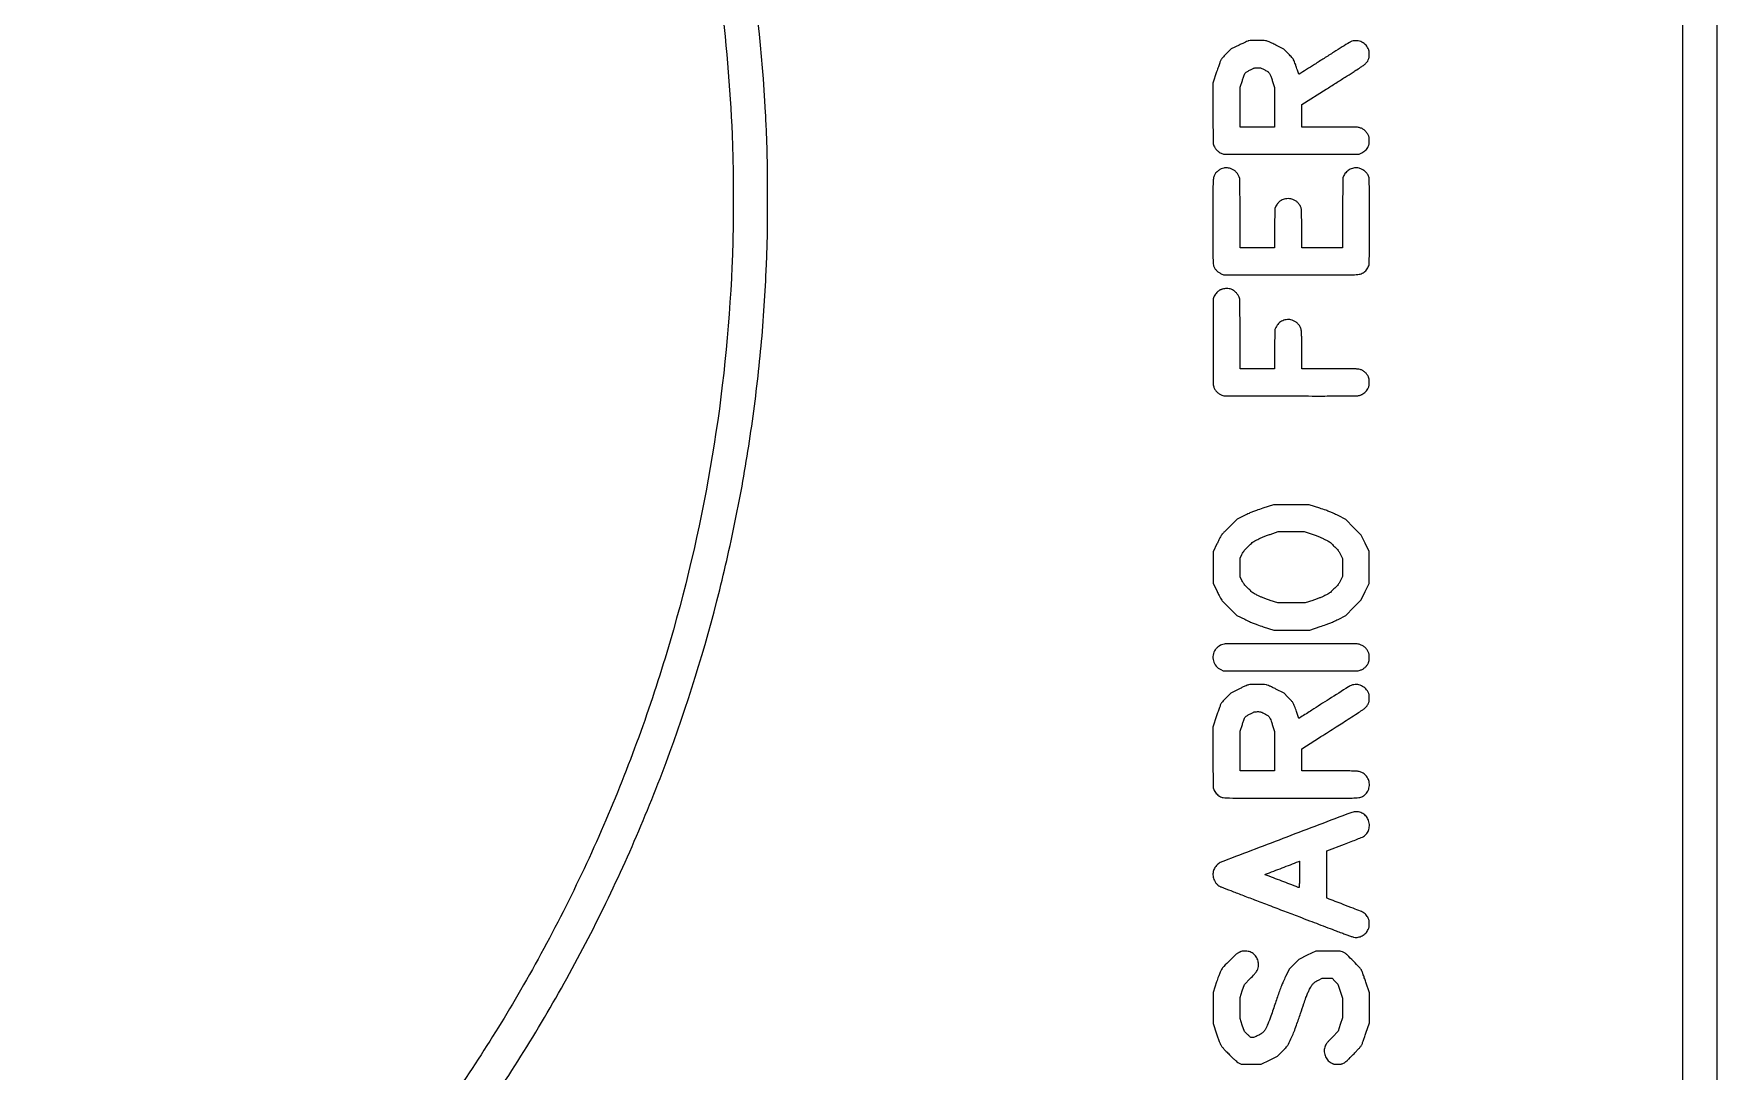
# Model space of a CAD drawing. Extents: x 949 to 24658, y 948 to 49051.
# Drawn here: x 19775 to 24658, y 40175 to 43184 of the extents above; entities that cross this region are included whole.
import ezdxf

# ---------------------------------------------------------------- set-up
doc = ezdxf.new("R2010")
doc.units = 0

msp = doc.modelspace()

# ---------------------------------------------------------------- linework, layer by layer
for points in [[(24557.272881, 47439.059804), (24557.45501, 40846.15625, -0.000005), (24557.576589, 33590.111823, -0.000003), (24557.572356, 24977, -0.000002), (24557.441941, 13479.946311, -0.000011), (24557.197838, 7129.844974)], [(24657.801289, 25038.31016), (24657.388511, 47458.827213, 0.015093)], [(19487, 38612.034583, 0.023291), (19857.850671, 38839.662899, 0.023296), (20205.894046, 39100.783743, 0.023291), (20528.210728, 39393.214182, 0.023255), (20822.10419, 39714.5, 0.028117), (21134.562903, 40135.763302, 0.028072), (21397.961625, 40589.640162, 0.028073), (21608.851397, 41070.155912, 0.028121), (21764.445359, 41571, 0.012525), (21815.585707, 41799.763614, 0.012488), (21855.26171, 42031.022485, 0.012513), (21883.275327, 42263.520888, 0.012697), (21899.457493, 42496, 0.001964), (21901.632955, 42550.120737, 0.004273), (21902.784379, 42591.674841, 0.003675), (21903.318416, 42636.902825, 0.001114), (21903.471305, 42705.5, 0.001708), (21903.209342, 42782.178277, 0.004307), (21902.347063, 42837.99846, 0.004764), (21900.585493, 42890.424351, 0.002567), (21897.467259, 42955, 0.027922), (21840.657146, 43473.109084, 0.027917)], [(21764.751804, 43304.552519, -0.022634), (21800.463641, 42890.5, -0.002979), (21802.300422, 42837.767131, -0.003495), (21803.394364, 42787.753276, -0.003272), (21803.833667, 42735.049782, -0.002112), (21803.685183, 42674, -0.00102), (21803.222099, 42620.741447, -0.002901), (21802.608595, 42583.644507, -0.003379), (21801.624019, 42549.816399, -0.001867), (21799.987502, 42508.5, -0.030062), (21743.015638, 41959.629548, -0.030196), (21620.67107, 41422.38561, -0.030195), (21434.496758, 40903.766322, -0.030053), (21186.960452, 40410.5, -0.013853), (21055.144407, 40196.896576, -0.013714), (20911.275122, 39990.186564, -0.013712)]]:
    msp.add_lwpolyline(points, format="xyb")
for points in [[(23299.5, 43162.938696, 0.053866), (23296.220486, 43162.026253, 0.007472), (23289.688228, 43159.311043, 0.007676), (23281.420202, 43155.576739, 0.004327), (23271.5, 43150.806315), (23248.5, 43139.5), (23235.643985, 43127, 0.005097), (23230.504101, 43121.899505, 0.00581), (23225.691517, 43116.910812, 0.005297), (23221.703355, 43112.588571, 0.0323), (23219.816373, 43110.20702, 0.055312), (23217.992733, 43106.828513, 0.006271), (23214.830832, 43098.722326, 0.006378), (23210.867631, 43087.749774, 0.002846), (23205.916201, 43073.20702), (23194.987625, 43040.5), (23195.243813, 42952.5), (23195.5, 42864.5), (23197.908548, 42858.5, 0.062103), (23201.382561, 42852.227324, 0.038912), (23206.843339, 42845.843339, 0.038912), (23213.227324, 42840.382561, 0.062103), (23219.5, 42836.908548), (23225.5, 42834.5), (23422.551907, 42834.5), (23619.603814, 42834.5), (23627.236587, 42838.272343, 0.036295), (23633.21572, 42841.788312, 0.046046), (23638.129134, 42845.894704, 0.045891), (23642.220481, 42850.842929, 0.035684), (23645.739494, 42856.878854, 0.024196), (23647.271744, 42860.422521, 0.048826), (23648.059508, 42863.3583, 0.034256), (23648.41021, 42866.996546, 0.006903), (23648.5, 42873.5, 0.006611), (23648.410301, 42880.28421, 0.039587), (23648.038222, 42883.795427, 0.054727), (23647.158436, 42886.700628, 0.019559), (23645.301408, 42890.619645, 0.053271), (23640.112082, 42898.402582, 0.056984), (23633.499289, 42904.718567, 0.057836), (23625.726304, 42909.30486, 0.057926), (23617.11351, 42911.986015, 0.042504), (23612.640478, 42912.439839, 0.001048), (23592.013514, 42912.729842, 0.002032), (23565.970847, 42912.935538, 0.000959), (23532.349846, 42913), (23452.972671, 42913), (23453.236336, 42945.592485), (23453.5, 42978.18497), (23523.5, 43022.639115, -0.00016), (23551.729173, 43040.553615, -0.000185), (23578.662338, 43057.619594, -0.000165), (23601.496935, 43072.066153, -0.001079), (23612.98881, 43079.29663, 0.009152), (23627.092758, 43088.491703, 0.029525), (23635.965268, 43095.308038, 0.044138), (23641.796872, 43101.340583, 0.060581), (23645.79697, 43107.731752, 0.02339), (23647.26983, 43111.300195, 0.045037), (23648.048303, 43114.290712, 0.033329), (23648.40447, 43117.912792, 0.007846), (23648.5, 43124, 0.00788), (23648.403252, 43130.13829, 0.03415), (23648.040488, 43133.761368, 0.045368), (23647.239609, 43136.787275, 0.021789), (23645.700493, 43140.5, 0.09716), (23636.827068, 43152.663178, 0.095026), (23623.951567, 43160.687641, 0.095848), (23609.118785, 43163.336752, 0.100864), (23594.655893, 43160.171984, 0.034953), (23591.438333, 43158.470838, 0.000377), (23570.217528, 43145.255608, 0.001188), (23545.780817, 43129.931317, 0.000773), (23517.618264, 43112.11628, -0.000222), (23489.733001, 43094.43359, -0.000368), (23466.195287, 43079.546657, -0.00001), (23444.872518, 43066.083167, -0.141732), (23444.585018, 43066, -0.317039), (23444.380968, 43066.143841, -0.000297), (23442.339214, 43071.876653, -0.002643), (23440.081793, 43078.334897, -0.001598), (23437.473357, 43086.005627, 0.005207), (23434.361745, 43094.943891, 0.009911), (23431.642803, 43102.05422, 0.011325), (23429.313739, 43107.446729, 0.046959), (23427.540384, 43110.513979, 0.024342), (23425.604972, 43112.973393, 0.004686), (23421.845188, 43117.219116, 0.004979), (23417.358611, 43122.092458, 0.004573), (23412.647952, 43127.017005), (23400.95684, 43139.017308), (23377.72842, 43150.500318, 0.003325), (23365.696374, 43156.349132, 0.012063), (23357.935018, 43159.830905, 0.018771), (23352.37072, 43161.925503, 0.042456), (23348, 43162.98411, 0.033198), (23339.790597, 43163.695128, 0.00524), (23323.586344, 43163.849769, 0.005094), (23307.375223, 43163.669423, 0.035621)], [(23343.766657, 43079.593821, -0.011801), (23348.105143, 43077.27867, -0.012329), (23352.265744, 43074.793459, -0.012073), (23355.74912, 43072.475002, -0.051907), (23357.627365, 43070.843821, -0.065217), (23359.508754, 43068.218005, -0.023961), (23361.470458, 43064.089182, -0.015079), (23363.879418, 43057.794104, -0.003892), (23367.377365, 43047.499405), (23374, 43027.49881), (23374, 42970.249405), (23374, 42913), (23324, 42913), (23274, 42913), (23274, 42970.778838), (23274, 43028.557675), (23280.48671, 43047.960246, -0.004442), (23283.697204, 43057.286865, -0.013122), (23286.126469, 43063.612799, -0.017544), (23288.10294, 43067.945465, -0.073976), (23289.73671, 43070.279311, -0.055383), (23291.482717, 43071.755068, -0.009987), (23295.066408, 43074.057593, -0.010661), (23299.394621, 43076.592352, -0.009469), (23304, 43079.046047, -0.005585), (23311.448614, 43082.731142, -0.041242), (23315.147233, 43084.147946, -0.055148), (23318.605375, 43084.752955, -0.014276), (23324.266657, 43084.948146, -0.013417), (23329.913031, 43084.830015, -0.055112), (23333.288162, 43084.292733, -0.043447), (23336.825301, 43082.982237, -0.006233)], [(23226.355051, 42794.021268, 0.059645), (23219.087612, 42791.543305, 0.043147), (23211.714974, 42787.183887, 0.043318), (23205.23724, 42781.651836, 0.062119), (23200.653453, 42775.663503, 0.0842), (23197.141738, 42766.368665, 0.037952), (23195.61049, 42753.381595, 0.009961), (23195.073566, 42728.498474, 0.000413), (23195, 42639.5, 0.000322), (23195.04569, 42568.641364, 0.002856), (23195.26453, 42537.384313, 0.003937), (23195.643403, 42518.983336, 0.064981), (23196.609122, 42512.931501, 0.050891), (23199.915382, 42504.881599, 0.057493), (23204.674482, 42498.017947, 0.056277), (23210.966797, 42492.304322, 0.045623), (23218.820391, 42487.664521), (23225.5, 42484.5), (23419.417523, 42484.235097, 0.000241), (23565.127266, 42484.106416, 0.007398), (23601.484932, 42484.629846, 0.030639), (23619.675336, 42486.27966, 0.099464), (23631, 42490.413278, 0.048998), (23635.918456, 42494.122742, 0.037121), (23640.540914, 42499.059904, 0.037048), (23644.393175, 42504.640068, 0.04808), (23647.005671, 42510.275812, 0.072648), (23648.261149, 42516.701796, 0.008118), (23648.734483, 42531.643548, 0.00362), (23648.961859, 42559.398512, 0.000238), (23649, 42639.5, 0.000238), (23648.961859, 42719.601488, 0.00362), (23648.734483, 42747.356452, 0.008118), (23648.261149, 42762.298204, 0.072648), (23647.005671, 42768.724188, 0.065882), (23642.73404, 42777.142672, 0.060767), (23636.318644, 42784.420219, 0.059804), (23628.234523, 42790.039452, 0.059953), (23619.056821, 42793.580135, 0.089387), (23606.12628, 42794.488518, 0.085694), (23593.484444, 42790.86514, 0.084154), (23582.604864, 42783.13064, 0.082024), (23574.767704, 42772.180309), (23571.5, 42765.543263), (23571.231451, 42664.271632), (23570.962901, 42563), (23512.035364, 42563), (23453.107828, 42563), (23452.779256, 42618.75, 0.000738), (23452.537071, 42651.616515, 0.006434), (23452.220227, 42666.207958, 0.012728), (23451.715159, 42674.611016, 0.072486), (23450.696558, 42678.957308, 0.04684), (23446.642498, 42686.967299, 0.052171), (23441.290521, 42693.772934, 0.053411), (23434.768839, 42699.19326, 0.05354), (23427.252085, 42703.10404, 0.055049), (23420.670275, 42704.8745, 0.038322), (23412.99107, 42705.460639, 0.038308), (23405.308309, 42704.867852, 0.054828), (23398.71542, 42703.091882, 0.056538), (23392.705451, 42699.919871, 0.040378), (23386.782562, 42695.137097, 0.039727), (23381.592211, 42689.353248, 0.048633), (23377.767704, 42683.181534), (23374.5, 42676.545712), (23374.211057, 42619.772856), (23373.922114, 42563), (23323.98873, 42563), (23274.055346, 42563), (23273.777673, 42663.25), (23273.5, 42763.5), (23271.297608, 42768.87755, 0.045471), (23267.240878, 42776.677546, 0.053103), (23262.015949, 42783.18417, 0.054612), (23255.676438, 42788.30019, 0.053015), (23248.318086, 42791.982178, 0.03784), (23243.075823, 42793.503134, 0.028548), (23237.143216, 42794.397678, 0.028997), (23231.302408, 42794.599844, 0.046553)], [(23222.836372, 42443.146635, 0.013582), (23220.409754, 42442.268692, 0.010339), (23217.800355, 42441.180845, 0.010476), (23215.39499, 42440.058377, 0.024007), (23213.645666, 42439.090026, 0.051922), (23209.252786, 42435.699486, 0.027799), (23204.555243, 42430.69868, 0.027789), (23200.432839, 42425.196306, 0.050953), (23197.820599, 42420.246659), (23195.5, 42414.5), (23195.5, 42289.5, 0.000241), (23195.538627, 42209.211914, 0.00349), (23195.764365, 42180.789786, 0.007146), (23196.215932, 42165.336713, 0.078093), (23197.443588, 42159.261001, 0.054885), (23201.161065, 42151.849388, 0.051936), (23206.461773, 42145.272239, 0.051178), (23213.086133, 42139.844804, 0.050169), (23220.717689, 42135.833938), (23226.5, 42133.5), (23417.5, 42133.222206, 0.000338), (23504.5799, 42133.154401, 0.001019), (23563.943381, 42133.269313, 0.00041), (23608.805768, 42133.484389, 0.036727), (23615.42773, 42134.00885, 0.0204), (23618.450627, 42134.600412, 0.01419), (23621.810419, 42135.502915, 0.014339), (23624.990348, 42136.554865, 0.028521), (23627.42773, 42137.600286, 0.048954), (23632.757919, 42140.942309, 0.03557), (23637.982788, 42145.608509, 0.035569), (23642.493791, 42150.968477, 0.048933), (23645.678699, 42156.395425, 0.021216), (23647.231685, 42160.168161, 0.045014), (23648.037349, 42163.220041, 0.034184), (23648.401301, 42166.855028, 0.007932), (23648.49709, 42173, 0.008007), (23648.402985, 42178.776179, 0.028457), (23648.073289, 42182.462389, 0.040007), (23647.400915, 42185.385697, 0.031404), (23646.22797, 42188.420341, 0.051107), (23641.903841, 42195.737527, 0.05222), (23636.212876, 42201.967502, 0.052637), (23629.400363, 42206.841926, 0.053589), (23621.760102, 42210.151796, 0.059443), (23615.837722, 42211.247763, 0.010768), (23604.643817, 42211.726073, 0.004853), (23584.586964, 42211.955985, 0.000439), (23534.464819, 42212), (23453.107828, 42212), (23452.797087, 42267.75, 0.000549), (23452.550452, 42304.713303, 0.008768), (23452.233511, 42317.234478, 0.026929), (23451.563878, 42324.13854, 0.058087), (23450.159235, 42329.282311, 0.052198), (23445.884403, 42337.356585, 0.056703), (23440.13004, 42344.126259, 0.05698), (23433.029014, 42349.404111, 0.053609), (23424.776148, 42353.071978, 0.092603), (23411.020203, 42354.820368, 0.090654), (23397.449361, 42351.512731, 0.08962), (23385.8032, 42343.568301, 0.087932), (23377.581812, 42332.002865), (23374.5, 42325.5), (23374.218443, 42268.75), (23373.936885, 42212), (23323.995989, 42212), (23274.055092, 42212), (23273.777546, 42312.75), (23273.5, 42413.5), (23271.166062, 42419.282311, 0.05165), (23267.157318, 42426.855399, 0.048274), (23261.601212, 42433.635184, 0.04962), (23255.026649, 42439.046386, 0.062992), (23248, 42442.559846, 0.046806), (23242.104379, 42444.029511, 0.031872), (23235.21482, 42444.630671, 0.032148), (23228.421381, 42444.352267, 0.053739)], [(23339.472045, 41807.631378, 0.003151), (23321.260711, 41801.423816, 0.012048), (23310.035775, 41797.212719, 0.014562), (23300.109228, 41792.873244, 0.006293), (23287.139713, 41786.546849), (23265.835335, 41775.820815), (23244.439488, 41755.245644, 0.002765), (23236.065436, 41747.103193, 0.003764), (23228.609151, 41739.661267, 0.002505), (23222.434385, 41733.341886, 0.042389), (23220.594214, 41731.085237, 0.02771), (23219.125676, 41728.657164, 0.002086), (23215.538354, 41721.839552, 0.002876), (23211.337609, 41713.660172, 0.002183), (23206.822394, 41704.645152), (23195.5, 41681.790304), (23195.5, 41636.008372), (23195.5, 41590.22644), (23207.488791, 41566.06447, 0.003994), (23213.034151, 41555.109132, 0.008719), (23217.497054, 41546.822128, 0.010092), (23221.067165, 41540.75157, 0.048435), (23223.488791, 41537.556822, 0.010135), (23226.01435, 41534.92957, 0.001185), (23231.784376, 41529.192988, 0.001422), (23238.681976, 41522.406505, 0.001162), (23246.096317, 41515.186638), (23264.692635, 41497.162132), (23287.596317, 41485.718197, 0.005459), (23301.577883, 41478.921968, 0.014553), (23311.738266, 41474.476536, 0.012589), (23322.932896, 41470.286455, 0.003249), (23341.195002, 41464.103059), (23371.890004, 41453.931856), (23424.195002, 41454.215928), (23476.5, 41454.5), (23506, 41464.39021, 0.003541), (23523.300395, 41470.326982, 0.012336), (23534.344787, 41474.513395, 0.014002), (23544.442534, 41478.962248, 0.005625), (23558, 41485.582334), (23580.5, 41496.884248), (23603.008156, 41519.692124), (23625.516313, 41542.5), (23637.008156, 41565.867417), (23648.5, 41589.234834), (23648.5, 41635.998733), (23648.5, 41682.762631), (23637.008156, 41706.131316), (23625.516313, 41729.5), (23603.008156, 41752.318725), (23580.5, 41775.13745), (23558, 41786.440029, 0.005578), (23544.228964, 41793.166401, 0.014888), (23534.220973, 41797.557071, 0.012764), (23523.142732, 41801.703346, 0.00322), (23504.907677, 41807.871304), (23474.315354, 41818), (23422.407677, 41817.994936), (23370.5, 41817.989872)], [(23483.023433, 41732.146588, -0.005442), (23494.206488, 41728.269781, -0.007789), (23504.029392, 41724.570554, -0.008791), (23512.607459, 41721.011103, -0.012939), (23520, 41717.559844, -0.008411), (23528.510845, 41713.134611, -0.034676), (23533.409173, 41710.025061, -0.030502), (23538.116887, 41706.092377, -0.005503), (23546.327968, 41698.163255, -0.005338), (23554.198672, 41690.22592, -0.028824), (23558.169771, 41685.632608, -0.035841), (23561.195401, 41681.050491, -0.011142), (23565.077968, 41673.765377), (23571, 41662.030753), (23571, 41636), (23571, 41609.969247), (23565.077968, 41598.234623, -0.011142), (23561.195401, 41590.949509, -0.035841), (23558.169771, 41586.367392, -0.028824), (23554.198672, 41581.77408, -0.005338), (23546.327968, 41573.836745, -0.005503), (23538.116763, 41565.907494, -0.030504), (23533.409177, 41561.974938, -0.034679), (23528.510966, 41558.865539, -0.008411), (23520, 41554.44041, -0.012712), (23512.779541, 41551.06563, -0.008452), (23504.343091, 41547.549391, -0.007697), (23494.876309, 41543.957933, -0.006071), (23484.524994, 41540.353666), (23462.549989, 41533), (23423, 41533), (23383.450011, 41533), (23361.475006, 41540.353909, -0.006046), (23350.808334, 41544.067522, -0.008326), (23341.32439, 41547.678192, -0.009168), (23332.790849, 41551.273625, -0.011398), (23325, 41554.94034, -0.007187), (23315.744482, 41559.724295, -0.034483), (23310.717337, 41562.878657, -0.031869), (23305.99934, 41566.796662, -0.005555), (23297.672398, 41574.836431, -0.005361), (23289.974299, 41582.600825, -0.026994), (23285.961939, 41587.208808, -0.035212), (23282.968772, 41591.659493, -0.013465), (23279.422398, 41598.233343), (23274, 41608.966687), (23274, 41636), (23274, 41663.033313), (23279.422609, 41673.766657, -0.013714), (23282.994713, 41680.380063, -0.035674), (23286.021185, 41684.861517, -0.026598), (23290.124769, 41689.554647, -0.004981), (23298.172609, 41697.663441, -0.005079), (23306.749687, 41705.96458, -0.030191), (23311.522924, 41709.973037, -0.035343), (23316.437076, 41713.105615, -0.008533), (23325, 41717.561248, -0.012941), (23332.272251, 41720.956849, -0.008152), (23340.92611, 41724.56125, -0.007375), (23350.727765, 41728.290985, -0.005722), (23361.5, 41732.070139), (23384.5, 41739.844665), (23422.023433, 41739.922332), (23459.546866, 41740)], [(23227.78047, 41413.969638, 0.052575), (23220.364036, 41411.901408, 0.047859), (23213.28868, 41408.283653, 0.047813), (23207.02371, 41403.382517, 0.052233), (23202.00823, 41397.511961, 0.108695), (23195.679488, 41381.943152, 0.110165), (23196.513662, 41365.236169, 0.108628), (23204.405471, 41350.28761, 0.103155), (23217.968162, 41339.694802), (23224.457507, 41336.5), (23420.223754, 41336.237689), (23615.990001, 41335.975378), (23622.162077, 41338.0546, 0.048164), (23629.88017, 41341.512296, 0.053121), (23636.523173, 41346.290823, 0.053314), (23641.990729, 41352.344805, 0.049139), (23646.22797, 41359.579659, 0.031404), (23647.400915, 41362.614303, 0.040007), (23648.073289, 41365.537611, 0.028457), (23648.402985, 41369.223821, 0.008007), (23648.49709, 41375, 0.007932), (23648.401301, 41381.144972, 0.034184), (23648.037349, 41384.779959, 0.045014), (23647.231685, 41387.831839, 0.021216), (23645.678699, 41391.604575, 0.063397), (23640.748177, 41399.476803, 0.057754), (23633.861399, 41406.144598, 0.05739), (23625.586027, 41411.096205, 0.060956), (23616.566341, 41413.913938, 0.04518), (23606.253248, 41414.852228, 0.000072), (23422.39631, 41414.905039, 0.000078), (23238.924559, 41414.902764, 0.041709)], [(23298, 41295.600979, 0.045019), (23294.696481, 41294.541911, 0.005128), (23287.50625, 41291.412795, 0.006166), (23279.018152, 41287.488511, 0.004982), (23270, 41283.072537), (23247.5, 41271.7755), (23234.69639, 41259.13775, 0.006106), (23229.5865, 41253.969339, 0.006938), (23224.820626, 41248.890464, 0.006364), (23220.891982, 41244.474009, 0.037983), (23219.056307, 41242, 0.049114), (23217.459419, 41238.811205, 0.003499), (23213.967288, 41229.508929, 0.00482), (23209.928203, 41218.180377, 0.003379), (23205.588643, 41205.34767), (23194.957453, 41173.19534), (23195.228726, 41085.34767), (23195.5, 40997.5), (23197.820599, 40991.753341, 0.051504), (23200.563365, 40986.57019, 0.031191), (23204.779323, 40981.047216, 0.031159), (23209.661, 40976.079374, 0.050482), (23214.438623, 40972.588837, 0.101748), (23225.027083, 40968.994014, 0.024399), (23243.63137, 40967.582821, 0.006495), (23280.692002, 40967.066513, 0.000235), (23422, 40967, 0.000227), (23561.623529, 40967.063494, 0.005927), (23599.24765, 40967.54371, 0.021462), (23618.283907, 40968.83125, 0.09057), (23629.1989, 40972.101471, 0.055516), (23633.674659, 40975.050904, 0.032022), (23638.367444, 40979.48979, 0.031562), (23642.576233, 40984.63029, 0.044205), (23645.598687, 40989.734635, 0.057397), (23647.815967, 40996.174451, 0.038558), (23648.901911, 41003.888877, 0.03833), (23648.79304, 41011.748258, 0.053618), (23647.414957, 41018.631065, 0.052643), (23644.870681, 41024.486062, 0.037292), (23640.883299, 41030.445606, 0.037318), (23636.059508, 41035.74109, 0.053051), (23631, 41039.598325, 0.069302), (23622.066531, 41043.449138, 0.050842), (23611.413313, 41045.245061, 0.015494), (23592.453161, 41045.8981, 0.000861), (23533.276048, 41046), (23452.972294, 41046), (23453.236147, 41078.194126), (23453.5, 41110.388252), (23491.076313, 41134.444126, -0.000076), (23508.545708, 41145.624041, -0.00004), (23530.223417, 41159.490015, -0.00004), (23552.408348, 41173.675389, -0.000062), (23571.576313, 41185.926139, 0.000334), (23613.494422, 41212.749159, 0.004917), (23628.126533, 41222.33015, 0.013134), (23635.831947, 41227.782824, 0.059235), (23639.820232, 41231.576787, 0.021126), (23641.260561, 41233.472289, 0.010789), (23642.913822, 41235.963181, 0.010701), (23644.509883, 41238.607895, 0.01579), (23645.785813, 41241, 0.025129), (23647.286246, 41244.469485, 0.048762), (23648.063314, 41247.384896, 0.03389), (23648.41082, 41251.021005, 0.006882), (23648.5, 41257.5, 0.006607), (23648.410467, 41264.275416, 0.039419), (23648.039529, 41267.787625, 0.054677), (23647.163672, 41270.688067, 0.019803), (23645.320696, 41274.581436, 0.092651), (23635.691805, 41286.823373, 0.097401), (23622.446666, 41294.501359, 0.099498), (23607.520817, 41296.495445, 0.101217), (23593.08255, 41292.541831, 0.024168), (23588.071555, 41289.690332, 0.000093), (23532.415785, 41254.340764, 0.000525), (23481.773727, 41222.087697, 0.00204), (23450.510445, 41201.95044), (23444.52089, 41198.057787), (23437.510445, 41218.866425, 0.008993), (23432.050348, 41234.158637, 0.046425), (23428.115994, 41242.22681, 0.046838), (23422.774716, 41249.399198, 0.009255), (23411.809881, 41261.116937), (23401.5, 41271.733874), (23378, 41283.397695, 0.004129), (23367.605505, 41288.450286, 0.007981), (23359.194553, 41292.289758, 0.008415), (23352.660691, 41295.017189, 0.050186), (23349.11351, 41296.030758, 0.040921), (23340.70054, 41296.842922, 0.005713), (23323.194734, 41296.895749, 0.005328), (23305.641518, 41296.561088, 0.047671)], [(23343.766657, 41212.593821, -0.011801), (23348.105143, 41210.27867, -0.012329), (23352.265744, 41207.793459, -0.012073), (23355.74912, 41205.475002, -0.051907), (23357.627365, 41203.843821, -0.065217), (23359.508754, 41201.218005, -0.023961), (23361.470458, 41197.089182, -0.015079), (23363.879418, 41190.794104, -0.003892), (23367.377365, 41180.499405), (23374, 41160.49881), (23374, 41103.249405), (23374, 41046), (23324, 41046), (23274, 41046), (23274, 41103.778838), (23274, 41161.557675), (23280.48671, 41180.960246, -0.004442), (23283.697204, 41190.286865, -0.013122), (23286.126469, 41196.612799, -0.017544), (23288.10294, 41200.945465, -0.073976), (23289.73671, 41203.279311, -0.055383), (23291.482717, 41204.755068, -0.009987), (23295.066408, 41207.057593, -0.010661), (23299.394621, 41209.592352, -0.009469), (23304, 41212.046047, -0.005585), (23311.448614, 41215.731142, -0.041242), (23315.147233, 41217.147946, -0.055148), (23318.605375, 41217.752955, -0.014276), (23324.266657, 41217.948146, -0.013417), (23329.913031, 41217.830015, -0.055112), (23333.288162, 41217.292733, -0.043447), (23336.825301, 41215.982237, -0.006233)], [(23601.793319, 40926.924176, 0.032845), (23594.879793, 40924.804774, 0.000022), (23409.825931, 40854.478667, 0.000034), (23226.470006, 40784.774438, 0.021245), (23216.322427, 40780.414116, 0.059769), (23211.001334, 40777.02058, 0.036104), (23205.570955, 40771.866613, 0.036039), (23200.919931, 40765.963121, 0.057923), (23197.967072, 40760.28458, 0.038715), (23196.144316, 40754.095511, 0.03713), (23195.265026, 40747.612002, 0.038106), (23195.364306, 40741.250024, 0.047066), (23196.459465, 40735.425038, 0.05009), (23199.452793, 40727.930699, 0.047923), (23203.91322, 40721.060868, 0.048959), (23209.489926, 40715.303723, 0.057998), (23215.79067, 40711.106792, 0.025825), (23218.873942, 40709.729497, 0.000165), (23246.85317, 40698.937326, 0.000669), (23278.849295, 40686.657037, 0.000427), (23316.085731, 40672.459011, -0.000003), (23357.612063, 40656.665571, -0.000002), (23402.684558, 40639.52289, -0.000002), (23444.635683, 40623.566923, -0.000006), (23475.5, 40611.827207, 0.000007), (23501.825458, 40601.814011, 0.000007), (23528.827483, 40591.544356, 0.000007), (23552.857367, 40582.405848, 0.000023), (23568.572284, 40576.430577, 0.002962), (23580.502726, 40571.975608, 0.003864), (23591.473307, 40568.048855, 0.002881), (23600.702837, 40564.885086, 0.035434), (23604.304048, 40563.951591, 0.089813), (23616.301695, 40563.907781, 0.079366), (23628.125954, 40568.009378, 0.077861), (23638.274763, 40575.687789, 0.081267), (23645.413437, 40586, 0.018454), (23647.158094, 40590.053677, 0.047515), (23648.021749, 40593.119785, 0.037082), (23648.40134, 40596.705302, 0.007836), (23648.5, 40603, 0.007775), (23648.40606, 40609.04055, 0.032663), (23648.056903, 40612.651179, 0.045044), (23647.300709, 40615.59142, 0.025338), (23645.889928, 40619, 0.038901), (23642.777537, 40624.42519, 0.038253), (23638.846605, 40629.335415, 0.038947), (23634.291459, 40633.506301, 0.044088), (23629.32093, 40636.730369, 0.027959), (23623.300606, 40639.501579, 0.001304), (23602.402384, 40647.676636, 0.001595), (23572.527202, 40659.164111, 0.000459), (23526.243141, 40676.743196, -0.306119), (23525.525444, 40677.760042, -0.001498), (23525.293425, 40691.02186, -0.00384), (23525.161604, 40710.357414, -0.000722), (23525.243141, 40745.719836), (23525.5, 40814.22043), (23576.406804, 40833.60659, 0.002077), (23596.273309, 40841.266726, 0.002971), (23613.8263, 40848.239159, 0.001622), (23628.607002, 40854.268157, 0.045025), (23632.306174, 40856.196471, 0.053873), (23636.897414, 40859.895272, 0.035824), (23641.3253, 40865.011742, 0.035524), (23645.028298, 40870.779527, 0.048784), (23647.439863, 40876.448116, 0.054059), (23648.813934, 40883.342382, 0.038897), (23648.900037, 40891.196602, 0.039016), (23647.771754, 40898.934942, 0.055891), (23645.498004, 40905.478193, 0.086252), (23637.95631, 40916.082774, 0.081266), (23627.135328, 40923.781169, 0.082023), (23614.520305, 40927.580042, 0.090399)], [(23446, 40746, -0.001835), (23445.940268, 40729.72641, -0.004643), (23445.74352, 40717.894944, -0.001131), (23445.477273, 40708.448385, -0.405326), (23445.015028, 40708, -0.091866), (23442.210082, 40708.519744, -0.000147), (23394.817149, 40726.723543, -0.000058), (23346.660002, 40745.243475, -0.542718), (23346.528749, 40745.862083, -0.105062), (23347.280893, 40746.35062, -0.000016), (23395.863554, 40765.007281, -0.00003), (23444.070554, 40783.514584, -0.053308), (23445.75, 40783.961328, -0.457868), (23445.85285, 40783.873766, -0.000043), (23445.926563, 40772.82614, -0.00103), (23445.982038, 40760.568495, -0.000616)], [(23277.5, 40522.656167, 0.013931), (23275.646029, 40521.983384, 0.007093), (23273.353125, 40521.040462, 0.00704), (23271.014374, 40520.000471, 0.010467), (23269, 40519.018873, 0.072234), (23262.588825, 40514.455554, 0.003741), (23244.339807, 40496.749918, 0.004905), (23226.754495, 40479.087727, 0.046056), (23220.010666, 40470.771379, 0.041983), (23217.637714, 40466.48287, 0.012791), (23214.773761, 40459.630736, 0.008856), (23211.086566, 40449.610727, 0.002677), (23205.840371, 40434.271379), (23195.5, 40403.5), (23195.5, 40358.5), (23195.5, 40313.5), (23205.729126, 40284.17368, 0.002647), (23209.838662, 40272.589463, 0.00346), (23213.725625, 40262.04322, 0.002564), (23217.087192, 40253.250433, 0.032046), (23218.586946, 40250.017584, 0.05511), (23220.781034, 40246.868541, 0.007006), (23226.318296, 40240.714098, 0.007174), (23233.779574, 40232.879858, 0.003665), (23243.35782, 40223.249751, 0.002717), (23255.121318, 40211.720706, 0.011668), (23262.322132, 40205.058515, 0.019356), (23267.416839, 40200.900365, 0.048739), (23271.5, 40198.405848), (23277.5, 40195.5), (23306.13526, 40195.5), (23334.770519, 40195.5), (23358.839994, 40207.442142), (23382.909469, 40219.384285), (23396.904915, 40233.442142, 0.0052), (23404.069482, 40240.789928, 0.016314), (23408.665384, 40245.928091, 0.023922), (23411.795982, 40250.052296, 0.035963), (23414.076415, 40253.948339, 0.005948), (23423.98484, 40274.684125, 0.014548), (23430.646014, 40290.231918, 0.010628), (23437.491129, 40308.729644, 0.001979), (23449.199443, 40343, -0.00143), (23458.976873, 40371.721679, -0.005982), (23465.116404, 40388.917014, -0.009842), (23469.79503, 40400.817436, -0.016963), (23474.214479, 40410.5, -0.016829), (23480.455696, 40422.040308, -0.054838), (23485.630431, 40429.005227, -0.062347), (23491.82403, 40434.197823, -0.026526), (23501.233343, 40439.586957), (23511.966687, 40445), (23526.254193, 40445), (23540.541699, 40445), (23549.156964, 40436.25), (23557.772229, 40427.5), (23564.386115, 40407.499405), (23571, 40387.49881), (23571, 40359), (23571, 40330.50119), (23564.495539, 40310.986617), (23557.991078, 40291.472043), (23541.721183, 40274.486021, 0.004045), (23530.362093, 40262.433254, 0.025712), (23524.966707, 40255.978991, 0.047848), (23521.849266, 40250.885632, 0.042007), (23519.595346, 40245.068499, 0.090981), (23518.137278, 40231.129428, 0.089701), (23521.705563, 40217.505661, 0.08892), (23529.859169, 40205.900493, 0.087437), (23541.579659, 40197.769119, 0.031394), (23544.617053, 40196.59334, 0.040188), (23547.538715, 40195.920836, 0.028523), (23551.225819, 40195.592278, 0.007961), (23557.021027, 40195.5, 0.007639), (23563.439262, 40195.598063, 0.039461), (23566.966712, 40195.985642, 0.050151), (23570.000665, 40196.886172, 0.01718), (23574.187352, 40198.771469, 0.042467), (23578.645179, 40201.457889, 0.02598), (23583.425543, 40205.317123, 0.013895), (23590.11929, 40211.665444, 0.002505), (23602.180352, 40223.879916, 0.003936), (23611.11657, 40233.166087, 0.006671), (23618.432112, 40241.098216, 0.006019), (23624.045032, 40247.502981, 0.05277), (23626.179295, 40250.608447, 0.033701), (23627.680762, 40253.888316, 0.002684), (23631.014123, 40262.837288, 0.003626), (23634.859382, 40273.572755, 0.002771), (23638.915267, 40285.369555), (23649, 40315.239111), (23649, 40358.781309), (23649, 40402.323508), (23638.502177, 40433.911754, 0.002735), (23634.316759, 40446.279345, 0.00381), (23630.426513, 40457.297562, 0.002345), (23627.042172, 40466.519683, 0.048689), (23625.752177, 40469.165053, 0.052865), (23620.788847, 40475.604716, 0.002791), (23602.724536, 40494.314082, 0.002715), (23584.414315, 40512.864972, 0.054988), (23578.256971, 40517.809973, 0.051838), (23571.122517, 40521.373055, 0.060504), (23563.767477, 40523.163133, 0.028306), (23552.59148, 40523.848888, 0.003341), (23527.684946, 40523.799152), (23493.21987, 40523.5), (23468.859935, 40511.5), (23444.5, 40499.5), (23430.849459, 40486), (23417.198919, 40472.5), (23405.958249, 40450, 0.007562), (23398.761482, 40435.032497, 0.016229), (23393.76705, 40423.239648, 0.009349), (23388.126506, 40407.761247, 0.001135), (23376.448935, 40373.5, -0.003127), (23363.1808, 40335.074358, -0.013038), (23354.442378, 40312.192875, -0.020624), (23347.679753, 40297.529504, -0.073896), (23341.694121, 40289.160928, -0.062908), (23335.542945, 40284.219853, -0.022257), (23325.645107, 40278.727797, -0.020777), (23315.534526, 40274.206346, -0.095028), (23309.244527, 40273, -0.04584), (23306.145127, 40273.284751, -0.098681), (23303.927827, 40274.170255, -0.048174), (23301.362452, 40276.215049, -0.004623), (23295.669655, 40281.829555), (23286.881008, 40290.659111), (23280.440504, 40309.404794), (23274, 40328.150477), (23274, 40358.824546), (23274, 40389.498615), (23280.134476, 40407.999308), (23286.268952, 40426.5), (23303.452252, 40444, 0.007747), (23315.464952, 40456.619395, 0.037587), (23321.600896, 40464.362082, 0.061107), (23325.006838, 40471.018599, 0.047837), (23327.057513, 40478.876493, 0.08967), (23326.812619, 40491.63847, 0.079099), (23322.170172, 40504.126613, 0.079674), (23313.921066, 40514.479195, 0.093226), (23303.246659, 40521.06896, 0.048132), (23297.270127, 40522.729249, 0.02831), (23289.898995, 40523.6044, 0.028309), (23282.729917, 40523.640001, 0.067254)]]:
    msp.add_lwpolyline(points, format="xyb", close=True)

doc.saveas('drawing.dxf')
